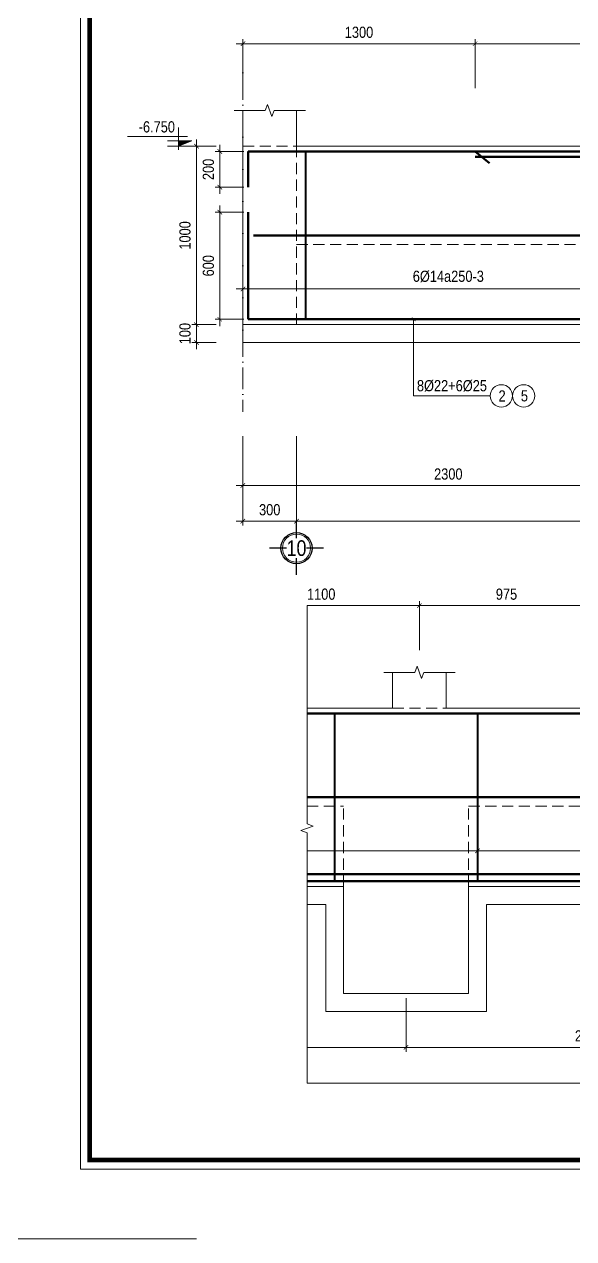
# Model space of a CAD drawing. Header units: millimetres. Extents: x 3014920 to 3563667, y -1638653 to -1356471.
# Drawn here: x 3040476 to 3043553, y -1621074 to -1614270 of the extents above; entities that cross this region are included whole.
import ezdxf
from ezdxf.enums import TextEntityAlignment as Align
from ezdxf.xclip import XClip

# ---------------------------------------------------------------- set-up
doc = ezdxf.new("R2010")
doc.units = ezdxf.units.MM
doc.header["$MEASUREMENT"] = 0
doc.header["$XCLIPFRAME"] = 0
doc.header["$PDMODE"] = 2
for name, pattern in [('6 TANG DIEN HINH 14-15$0$ACAD_ISO10W100', [18, 12, -3, 0, -3]), ('ACAD_ISO04W100', [30, 24, -3, 0, -3]), ('HIDDEN', [0.375, 0.25, -0.125])]:
    doc.linetypes.add(name, pattern=pattern)
doc.layers.get('0').update_dxf_attribs({"lineweight": 9})
doc.layers.get('Defpoints').update_dxf_attribs({"color": 10, "lineweight": 0})
for name, color, linetype, lineweight in [('2', 2, 'Continuous', 20), ('CDAI', 21, 'Continuous', 40), ('CTHEP', 50, 'Continuous', 50), ('DBAO', 90, 'Continuous', 13), ('DGIONG', 130, 'Continuous', 13), ('DMo', 9, 'HIDDEN', 9), ('HATCH', 154, 'Continuous', 9), ('KTH', 154, 'Continuous', 9), ('Net khuat', 8, 'HIDDEN', 13), ('TEXT', 7, 'Continuous', 15), ('TRUC', 251, 'ACAD_ISO04W100', 9)]:
    doc.layers.add(name, color=color, linetype=linetype, lineweight=lineweight)
doc.layers.add('8', color=8, linetype='Continuous')
doc.styles.add('HELVECONDENSE', font='VHELVCN_0.TTF')
doc.styles.add('Star-HelCon', font='VHELVCN_0.TTF')
doc.styles.add('TTP-HelCon', font='VHELVCN_0.TTF')
doc.styles.add('VNI-HELVE-CONDENSE', font='VHELVCN_0.TTF')
doc.dimstyles.new('kc-25', dxfattribs={"dimtxt": 62.5, "dimasz": 20, "dimexe": 20, "dimexo": 50, "dimgap": 25, "dimtad": 3, "dimdec": 0, "dimzin": 0, "dimdsep": 46, "dimtxsty": 'VNI-HELVE-CONDENSE', "dimblk": 'DIM', "dimcen": 2.5, "dimclrd": 256, "dimclre": 154, "dimclrt": 7, "dimaunit": 1, "dimadec": 0, "dimazin": 0, "dimtfac": 1, "dimtdec": 0, "dimtix": 1, "dimtmove": 0, "dimatfit": 3, "dimldrblk": 'DOT', "dimfxl": 1, "dimtolj": 1, "dimtzin": 0, "dimarcsym": 0})
doc.dimstyles.new('TTP-25', dxfattribs={"dimscale": 25, "dimtxt": 2.5, "dimasz": 1, "dimexe": 1, "dimexo": 1, "dimgap": 0.09, "dimtad": 0, "dimdec": 4, "dimrnd": 1, "dimzin": 9, "dimdsep": 46, "dimtxsty": 'TTP-HelCon', "dimblk": 'ARCHTICK', "dimcen": 0.09, "dimdle": 1.5, "dimclrd": 256, "dimclre": 256, "dimclrt": 7, "dimadec": 0, "dimazin": 0, "dimtfac": 1, "dimtdec": 4, "dimtmove": 0, "dimatfit": 3, "dimldrblk": 'ARCHTICK', "dimfxl": 1, "dimtvp": 1, "dimtolj": 1, "dimtzin": 0, "dimarcsym": 0})

# ---------------------------------------------------------------- blocks, each defined once
blk = doc.blocks.new('_ArchTick')
at = {"color": 0, "linetype": 'ByBlock', "const_width": 0.15}
blk.add_lwpolyline([(-0.5, -0.5), (0.5, 0.5)], dxfattribs=at)
blk = doc.blocks.new('*D2585')
at = {"layer": 'Defpoints', "color": 0, "transparency": 16777216}
for p in [(100, 574), (100, 300), (1400, 300)]:
    blk.add_point(p, dxfattribs=at)
at = {"layer": 'KTH', "lineweight": -2, "transparency": 16777216}
for p, q in [((1437.5, 574), (62.5, 574)), ((100, 325), (100, 599)), ((1400, 325), (1400, 599))]:
    blk.add_line(p, q, dxfattribs=at)
at = {"layer": 'KTH', "lineweight": -2, "transparency": 16777216, "xscale": 25, "yscale": 25, "zscale": 25, "rotation": 180}
blk.add_blockref('_ArchTick', (100, 574), dxfattribs=at)
at = {"layer": 'KTH', "lineweight": -2, "transparency": 16777216, "xscale": 25, "yscale": 25, "zscale": 25}
blk.add_blockref('_ArchTick', (1400, 574), dxfattribs=at)
at = {"layer": 'KTH', "color": 7, "transparency": 16777216, "insert": (750, 637.8), "char_height": 62.5, "attachment_point": 5, "style": 'TTP-HelCon'}
blk.add_mtext('\\A1;1300', dxfattribs=at)
blk = doc.blocks.new('*D2587')
at = {"layer": 'Defpoints', "color": 0, "transparency": 16777216}
for p in [(100, -602.9), (2400, -602.9), (2400, -800)]:
    blk.add_point(p, dxfattribs=at)
at = {"layer": 'KTH', "lineweight": -2, "transparency": 16777216}
for p, q in [((100, -627.9), (100, -825)), ((2400, -627.9), (2400, -825)), ((62.5, -800), (2437.5, -800))]:
    blk.add_line(p, q, dxfattribs=at)
at = {"layer": 'KTH', "lineweight": -2, "transparency": 16777216, "xscale": 25, "yscale": 25, "zscale": 25, "rotation": 180}
blk.add_blockref('_ArchTick', (100, -800), dxfattribs=at)
at = {"layer": 'KTH', "lineweight": -2, "transparency": 16777216, "xscale": 25, "yscale": 25, "zscale": 25}
blk.add_blockref('_ArchTick', (2400, -800), dxfattribs=at)
at = {"layer": 'KTH', "color": 7, "transparency": 16777216, "insert": (1250, -730.1), "char_height": 62.5, "attachment_point": 5, "style": 'TTP-HelCon'}
blk.add_mtext('\\A1;6Þ14a250-3', dxfattribs=at)
blk = doc.blocks.new('CODE')
at = {"layer": 'DBAO'}
for p, q in [((-62.5, -20), (-62.5, 105)), ((-62.5, 0), (-137.5, 30)), ((-137.5, 30), (0, 30)), ((-137.5, 0), (0, 0)), ((-112.5, 55), (223.6, 55))]:
    blk.add_line(p, q, dxfattribs=at)
at = {"layer": 'HATCH', "color": 1}
blk.add_solid([(-62.5, 0), (-137.5, 30), (-62.5, 30)], dxfattribs=at)
blk = doc.blocks.new('*D2543')
at = {"layer": 'Defpoints', "color": 0, "transparency": 16777216}
for p in [(100, -1600), (2400, -1600), (100, -1901)]:
    blk.add_point(p, dxfattribs=at)
at = {"layer": 'KTH', "lineweight": -2, "transparency": 16777216}
for p, q in [((100, -1625), (100, -1926)), ((2400, -1625), (2400, -1926)), ((2437.5, -1901), (62.5, -1901))]:
    blk.add_line(p, q, dxfattribs=at)
at = {"layer": 'KTH', "lineweight": -2, "transparency": 16777216, "xscale": 25, "yscale": 25, "zscale": 25, "rotation": 180}
blk.add_blockref('_ArchTick', (100, -1901), dxfattribs=at)
at = {"layer": 'KTH', "lineweight": -2, "transparency": 16777216, "xscale": 25, "yscale": 25, "zscale": 25}
blk.add_blockref('_ArchTick', (2400, -1901), dxfattribs=at)
at = {"layer": 'KTH', "color": 7, "transparency": 16777216, "insert": (1250, -1837.2), "char_height": 62.5, "attachment_point": 5, "style": 'TTP-HelCon'}
blk.add_mtext('\\A1;2300', dxfattribs=at)
blk = doc.blocks.new('*D2544')
at = {"layer": 'Defpoints', "color": 0, "transparency": 16777216}
for p in [(12375, -1600), (14425, -1600), (12375, -1901)]:
    blk.add_point(p, dxfattribs=at)
at = {"layer": 'KTH', "lineweight": -2, "transparency": 16777216}
for p, q in [((12375, -1625), (12375, -1926)), ((14425, -1625), (14425, -1926)), ((14462.5, -1901), (12337.5, -1901))]:
    blk.add_line(p, q, dxfattribs=at)
at = {"layer": 'KTH', "lineweight": -2, "transparency": 16777216, "xscale": 25, "yscale": 25, "zscale": 25, "rotation": 180}
blk.add_blockref('_ArchTick', (12375, -1901), dxfattribs=at)
at = {"layer": 'KTH', "lineweight": -2, "transparency": 16777216, "xscale": 25, "yscale": 25, "zscale": 25}
blk.add_blockref('_ArchTick', (14425, -1901), dxfattribs=at)
at = {"layer": 'KTH', "color": 7, "transparency": 16777216, "insert": (13400, -1837.2), "char_height": 62.5, "attachment_point": 5, "style": 'TTP-HelCon'}
blk.add_mtext('\\A1;2050', dxfattribs=at)
blk = doc.blocks.new('*D2546')
at = {"layer": 'Defpoints', "color": 0, "transparency": 16777216}
for p in [(12450, 574), (12450, 300), (13425, 300)]:
    blk.add_point(p, dxfattribs=at)
at = {"layer": 'KTH', "lineweight": -2, "transparency": 16777216}
for p, q in [((13462.5, 574), (12412.5, 574)), ((12450, 325), (12450, 599)), ((13425, 325), (13425, 599))]:
    blk.add_line(p, q, dxfattribs=at)
at = {"layer": 'KTH', "lineweight": -2, "transparency": 16777216, "xscale": 25, "yscale": 25, "zscale": 25, "rotation": 180}
blk.add_blockref('_ArchTick', (12450, 574), dxfattribs=at)
at = {"layer": 'KTH', "lineweight": -2, "transparency": 16777216, "xscale": 25, "yscale": 25, "zscale": 25}
blk.add_blockref('_ArchTick', (13425, 574), dxfattribs=at)
at = {"layer": 'KTH', "color": 7, "transparency": 16777216, "insert": (12937.5, 637.8), "char_height": 62.5, "attachment_point": 5, "style": 'TTP-HelCon'}
blk.add_mtext('\\A1;975', dxfattribs=at)
blk = doc.blocks.new('*D2548')
at = {"layer": 'Defpoints', "color": 0, "transparency": 16777216}
for p in [(5300, 574), (1400, 300), (5300, 300)]:
    blk.add_point(p, dxfattribs=at)
at = {"layer": 'KTH', "lineweight": -2, "transparency": 16777216}
for p, q in [((1362.5, 574), (5337.5, 574)), ((1400, 325), (1400, 599)), ((5300, 325), (5300, 599))]:
    blk.add_line(p, q, dxfattribs=at)
at = {"layer": 'KTH', "lineweight": -2, "transparency": 16777216, "xscale": 25, "yscale": 25, "zscale": 25, "rotation": 180}
blk.add_blockref('_ArchTick', (1400, 574), dxfattribs=at)
at = {"layer": 'KTH', "lineweight": -2, "transparency": 16777216, "xscale": 25, "yscale": 25, "zscale": 25}
blk.add_blockref('_ArchTick', (5300, 574), dxfattribs=at)
at = {"layer": 'KTH', "color": 7, "transparency": 16777216, "insert": (3350, 637.8), "char_height": 62.5, "attachment_point": 5, "style": 'TTP-HelCon'}
blk.add_mtext('\\A1;3900', dxfattribs=at)
blk = doc.blocks.new('*D2552')
at = {"layer": 'Defpoints', "color": 0, "transparency": 16777216}
for p in [(6300, -1901), (13700, -1901), (6300, -2101)]:
    blk.add_point(p, dxfattribs=at)
at = {"layer": 'KTH', "lineweight": -2, "transparency": 16777216}
for p, q in [((6300, -1926), (6300, -2126)), ((13700, -1926), (13700, -2126)), ((13737.5, -2101), (6262.5, -2101))]:
    blk.add_line(p, q, dxfattribs=at)
at = {"layer": 'KTH', "lineweight": -2, "transparency": 16777216, "xscale": 25, "yscale": 25, "zscale": 25, "rotation": 180}
blk.add_blockref('_ArchTick', (6300, -2101), dxfattribs=at)
at = {"layer": 'KTH', "lineweight": -2, "transparency": 16777216, "xscale": 25, "yscale": 25, "zscale": 25}
blk.add_blockref('_ArchTick', (13700, -2101), dxfattribs=at)
at = {"layer": 'KTH', "color": 7, "transparency": 16777216, "insert": (10000, -2037.2), "char_height": 62.5, "attachment_point": 5, "style": 'TTP-HelCon'}
blk.add_mtext('\\A1;7400', dxfattribs=at)
blk = doc.blocks.new('*D2553')
at = {"layer": 'Defpoints', "color": 0, "transparency": 16777216}
for p in [(400, -1600), (6300, -1600), (6300, -2101)]:
    blk.add_point(p, dxfattribs=at)
at = {"layer": 'KTH', "lineweight": -2, "transparency": 16777216}
for p, q in [((400, -1625), (400, -2126)), ((6300, -1625), (6300, -2126)), ((362.5, -2101), (6337.5, -2101))]:
    blk.add_line(p, q, dxfattribs=at)
at = {"layer": 'KTH', "lineweight": -2, "transparency": 16777216, "xscale": 25, "yscale": 25, "zscale": 25, "rotation": 180}
blk.add_blockref('_ArchTick', (400, -2101), dxfattribs=at)
at = {"layer": 'KTH', "lineweight": -2, "transparency": 16777216, "xscale": 25, "yscale": 25, "zscale": 25}
blk.add_blockref('_ArchTick', (6300, -2101), dxfattribs=at)
at = {"layer": 'KTH', "color": 7, "transparency": 16777216, "insert": (3350, -2037.2), "char_height": 62.5, "attachment_point": 5, "style": 'TTP-HelCon'}
blk.add_mtext('\\A1;5900', dxfattribs=at)
blk = doc.blocks.new('*D2556')
at = {"layer": 'Defpoints', "color": 0, "transparency": 16777216}
for p in [(12775, -602.9), (14425, -602.9), (12775, -800)]:
    blk.add_point(p, dxfattribs=at)
at = {"layer": 'KTH', "lineweight": -2, "transparency": 16777216}
for p, q in [((12775, -627.9), (12775, -825)), ((14425, -627.9), (14425, -825)), ((14462.5, -800), (12737.5, -800))]:
    blk.add_line(p, q, dxfattribs=at)
at = {"layer": 'KTH', "lineweight": -2, "transparency": 16777216, "xscale": 25, "yscale": 25, "zscale": 25, "rotation": 180}
blk.add_blockref('_ArchTick', (12775, -800), dxfattribs=at)
at = {"layer": 'KTH', "lineweight": -2, "transparency": 16777216, "xscale": 25, "yscale": 25, "zscale": 25}
blk.add_blockref('_ArchTick', (14425, -800), dxfattribs=at)
at = {"layer": 'KTH', "color": 7, "transparency": 16777216, "insert": (13600, -730.1), "char_height": 62.5, "attachment_point": 5, "style": 'TTP-HelCon'}
blk.add_mtext('\\A1;6Þ14a250-3', dxfattribs=at)
blk = doc.blocks.new('*D2560')
at = {"layer": 'Defpoints', "color": 0, "transparency": 16777216}
for p in [(10350, -602.9), (12775, -550), (10350, -800)]:
    blk.add_point(p, dxfattribs=at)
at = {"layer": 'KTH', "lineweight": -2, "transparency": 16777216}
for p, q in [((12775, -575), (12775, -825)), ((10350, -627.9), (10350, -825)), ((12812.5, -800), (10312.5, -800))]:
    blk.add_line(p, q, dxfattribs=at)
at = {"layer": 'KTH', "lineweight": -2, "transparency": 16777216, "xscale": 25, "yscale": 25, "zscale": 25, "rotation": 180}
blk.add_blockref('_ArchTick', (10350, -800), dxfattribs=at)
at = {"layer": 'KTH', "lineweight": -2, "transparency": 16777216, "xscale": 25, "yscale": 25, "zscale": 25}
blk.add_blockref('_ArchTick', (12775, -800), dxfattribs=at)
at = {"layer": 'KTH', "color": 7, "transparency": 16777216, "insert": (11562.5, -730.1), "char_height": 62.5, "attachment_point": 5, "style": 'TTP-HelCon'}
blk.add_mtext('\\A1;6Þ14a250-3', dxfattribs=at)
blk = doc.blocks.new('*D2562')
at = {"layer": 'Defpoints', "color": 0, "transparency": 16777216}
for p in [(10350, -1600), (12375, -1600), (10350, -1901)]:
    blk.add_point(p, dxfattribs=at)
at = {"layer": 'KTH', "lineweight": -2, "transparency": 16777216}
for p, q in [((10350, -1625), (10350, -1926)), ((12375, -1625), (12375, -1926)), ((12412.5, -1901), (10312.5, -1901))]:
    blk.add_line(p, q, dxfattribs=at)
at = {"layer": 'KTH', "lineweight": -2, "transparency": 16777216, "xscale": 25, "yscale": 25, "zscale": 25, "rotation": 180}
blk.add_blockref('_ArchTick', (10350, -1901), dxfattribs=at)
at = {"layer": 'KTH', "lineweight": -2, "transparency": 16777216, "xscale": 25, "yscale": 25, "zscale": 25}
blk.add_blockref('_ArchTick', (12375, -1901), dxfattribs=at)
at = {"layer": 'KTH', "color": 7, "transparency": 16777216, "insert": (11362.5, -1837.2), "char_height": 62.5, "attachment_point": 5, "style": 'TTP-HelCon'}
blk.add_mtext('\\A1;2025', dxfattribs=at)
blk = doc.blocks.new('*D2567')
at = {"layer": 'Defpoints', "color": 0, "transparency": 16777216}
for p in [(-24.4, -1000), (-160.4, -1100), (-24.4, -1100)]:
    blk.add_point(p, dxfattribs=at)
at = {"layer": 'KTH', "lineweight": -2, "transparency": 16777216}
for p, q in [((-49.4, -1000), (-185.4, -1000)), ((-160.4, -962.5), (-160.4, -1137.5)), ((-49.4, -1100), (-185.4, -1100))]:
    blk.add_line(p, q, dxfattribs=at)
at = {"layer": 'KTH', "lineweight": -2, "transparency": 16777216, "xscale": 25, "yscale": 25, "zscale": 25}
for p, rotation in [((-160.4, -1000), 90), ((-160.4, -1100), 270)]:
    blk.add_blockref('_ArchTick', p, dxfattribs=dict(at, rotation=rotation))
at = {"layer": 'KTH', "color": 7, "transparency": 16777216, "insert": (-224.3, -1050), "char_height": 62.5, "attachment_point": 5, "rotation": 90, "style": 'TTP-HelCon'}
blk.add_mtext('\\A1;100', dxfattribs=at)
blk = doc.blocks.new('*D2568')
at = {"layer": 'Defpoints', "color": 0, "transparency": 16777216}
for p in [(-24.4, 0), (-160.4, -1000), (-24.4, -1000)]:
    blk.add_point(p, dxfattribs=at)
at = {"layer": 'KTH', "lineweight": -2, "transparency": 16777216}
for p, q in [((-160.4, 37.5), (-160.4, -1037.5)), ((-49.4, 0), (-185.4, 0)), ((-49.4, -1000), (-185.4, -1000))]:
    blk.add_line(p, q, dxfattribs=at)
at = {"layer": 'KTH', "lineweight": -2, "transparency": 16777216, "xscale": 25, "yscale": 25, "zscale": 25}
for p, rotation in [((-160.4, 0), 90), ((-160.4, -1000), 270)]:
    blk.add_blockref('_ArchTick', p, dxfattribs=dict(at, rotation=rotation))
at = {"layer": 'KTH', "color": 7, "transparency": 16777216, "insert": (-224.3, -500), "char_height": 62.5, "attachment_point": 5, "rotation": 90, "style": 'TTP-HelCon'}
blk.add_mtext('\\A1;1000', dxfattribs=at)
blk = doc.blocks.new('*D2570')
at = {"layer": 'Defpoints', "color": 0, "transparency": 16777216}
for p in [(12450, 574), (11350, 300), (12450, 300)]:
    blk.add_point(p, dxfattribs=at)
at = {"layer": 'KTH', "lineweight": -2, "transparency": 16777216}
for p, q in [((11312.5, 574), (12487.5, 574)), ((11350, 325), (11350, 599)), ((12450, 325), (12450, 599))]:
    blk.add_line(p, q, dxfattribs=at)
at = {"layer": 'KTH', "lineweight": -2, "transparency": 16777216, "xscale": 25, "yscale": 25, "zscale": 25, "rotation": 180}
blk.add_blockref('_ArchTick', (11350, 574), dxfattribs=at)
at = {"layer": 'KTH', "lineweight": -2, "transparency": 16777216, "xscale": 25, "yscale": 25, "zscale": 25}
blk.add_blockref('_ArchTick', (12450, 574), dxfattribs=at)
at = {"layer": 'KTH', "color": 7, "transparency": 16777216, "insert": (11900, 637.8), "char_height": 62.5, "attachment_point": 5, "style": 'TTP-HelCon'}
blk.add_mtext('\\A1;1100', dxfattribs=at)
blk = doc.blocks.new('*D2578')
at = {"layer": 'Defpoints', "color": 0, "transparency": 16777216}
for p in [(100, -1600), (400, -1600), (100, -2101)]:
    blk.add_point(p, dxfattribs=at)
at = {"layer": 'KTH', "lineweight": -2, "transparency": 16777216}
for p, q in [((100, -1625), (100, -2126)), ((400, -1625), (400, -2126)), ((437.5, -2101), (62.5, -2101))]:
    blk.add_line(p, q, dxfattribs=at)
at = {"layer": 'KTH', "lineweight": -2, "transparency": 16777216, "xscale": 25, "yscale": 25, "zscale": 25, "rotation": 180}
blk.add_blockref('_ArchTick', (100, -2101), dxfattribs=at)
at = {"layer": 'KTH', "lineweight": -2, "transparency": 16777216, "xscale": 25, "yscale": 25, "zscale": 25}
blk.add_blockref('_ArchTick', (400, -2101), dxfattribs=at)
at = {"layer": 'KTH', "color": 7, "transparency": 16777216, "insert": (250, -2037.2), "char_height": 62.5, "attachment_point": 5, "style": 'TTP-HelCon'}
blk.add_mtext('\\A1;300', dxfattribs=at)
blk = doc.blocks.new('dau truc')
blk.add_circle((0, 0), 180)
at = {"layer": '8'}
for p, q in [((0, 127), (0, 345)), ((-127, 0), (-345, 0)), ((0, -345), (0, -127)), ((345, 0), (127, 0))]:
    blk.add_line(p, q, dxfattribs=at)
blk.add_circle((0, 0), 200, dxfattribs=at)
at = {"layer": 'TEXT', "style": 'HELVECONDENSE'}
blk.add_attdef('A', text='', height=233, dxfattribs=at).set_placement((0, 0), align=Align.MIDDLE)
blk = doc.blocks.new('*D2580')
at = {"layer": 'Defpoints', "color": 0, "transparency": 16777216}
for p in [(130, -370), (-29.6, -970), (130, -970)]:
    blk.add_point(p, dxfattribs=at)
at = {"layer": 'KTH', "lineweight": -2, "transparency": 16777216}
for p, q in [((-29.6, -332.5), (-29.6, -1007.5)), ((105, -370), (-54.6, -370)), ((105, -970), (-54.6, -970))]:
    blk.add_line(p, q, dxfattribs=at)
at = {"layer": 'KTH', "lineweight": -2, "transparency": 16777216, "xscale": 25, "yscale": 25, "zscale": 25}
for p, rotation in [((-29.6, -370), 90), ((-29.6, -970), 270)]:
    blk.add_blockref('_ArchTick', p, dxfattribs=dict(at, rotation=rotation))
at = {"layer": 'KTH', "color": 7, "transparency": 16777216, "insert": (-93.4, -670), "char_height": 62.5, "attachment_point": 5, "rotation": 90, "style": 'TTP-HelCon'}
blk.add_mtext('\\A1;600', dxfattribs=at)
blk = doc.blocks.new('*D2581')
at = {"layer": 'Defpoints', "color": 0, "transparency": 16777216}
for p in [(130, -30), (-29.6, -230), (130, -230)]:
    blk.add_point(p, dxfattribs=at)
at = {"layer": 'KTH', "lineweight": -2, "transparency": 16777216}
for p, q in [((-29.6, 7.5), (-29.6, -267.5)), ((105, -30), (-54.6, -30)), ((105, -230), (-54.6, -230))]:
    blk.add_line(p, q, dxfattribs=at)
at = {"layer": 'KTH', "lineweight": -2, "transparency": 16777216, "xscale": 25, "yscale": 25, "zscale": 25}
for p, rotation in [((-29.6, -30), 90), ((-29.6, -230), 270)]:
    blk.add_blockref('_ArchTick', p, dxfattribs=dict(at, rotation=rotation))
at = {"layer": 'KTH', "color": 7, "transparency": 16777216, "insert": (-93.4, -130), "char_height": 62.5, "attachment_point": 5, "rotation": 90, "style": 'TTP-HelCon'}
blk.add_mtext('\\A1;200', dxfattribs=at)
blk = doc.blocks.new('DIM')
h = blk.add_hatch(color=1)
h.paths.add_polyline_path([(0.49, 0.29, 1), (0.29, 0.49), (-0.19, 0), (0.19, 0)])
h.paths.add_polyline_path([(0.19, 0), (-0.19, 0), (-0.49, -0.29, 1), (-0.29, -0.49)])
at = {"color": 9}
for p, q in [((-0.19, 0), (-1.5, 0)), ((0.19, 0), (1.5, 0))]:
    blk.add_line(p, q, dxfattribs=at)
at = {"color": 1}
for p, q in [((-0.49, -0.29), (0.29, 0.49)), ((-0.29, -0.49), (0.49, 0.29)), ((-0.19, 0), (0.19, 0))]:
    blk.add_line(p, q, dxfattribs=at)
blk.add_arc((-0.39, -0.39), 0.138, 135, 315, dxfattribs=at)
blk = doc.blocks.new('2Y-5')
at = {"layer": 'CTHEP'}
blk.add_line((55785, -500), (100, -500), dxfattribs=at)
for points in [[(25, -230), (25, -30), (55895, -30), (55895, -230)], [(25, -370), (25, -970), (55895, -970), (55895, -370)]]:
    blk.add_lwpolyline(points, dxfattribs=at)
blk = doc.blocks.new('CHG_XX_Khung ten')
blk.add_lwpolyline([(15, 579), (826, 579), (826, 15), (15, 15)], close=True)
at = {"color": 4, "linetype": 'Continuous', "const_width": 1}
blk.add_lwpolyline([(17, 577), (824, 577), (824, 17), (17, 17)], close=True, dxfattribs=at)
at = {"layer": 'Defpoints', "color": 1, "ltscale": 2}
blk.add_lwpolyline([(40.06, 0), (0, 0), (0, 40)], dxfattribs=at)
blk = doc.blocks.new('2Y-4')
at = {"layer": 'CDAI'}
for points in [[(450.00014, -29.99789), (450.00014, -969.99789)], [(11975.00001, -30), (11975.00001, -970)], [(12774.99993, -30), (12774.99993, -970)]]:
    blk.add_lwpolyline(points, dxfattribs=at)
at = {"layer": 'CTHEP'}
for p, q in [((1481.42603, -94.5255), (1400.00014, -30)), ((5300.00166, -60), (1400.00014, -60)), ((130, -970), (130, -370)), ((24124.985, -500), (160, -500))]:
    blk.add_line(p, q, dxfattribs=at)
for points in [[(130, -229.99859), (130, -30), (24198.18843, -30)], [(10350.00001, -930), (14424.99993, -930)], [(130, -970), (24194.99998, -970)]]:
    blk.add_lwpolyline(points, dxfattribs=at)
at = {"layer": 'DBAO', "linetype": 'Continuous'}
for p, q in [((100, 200), (100, 0)), ((399.99992, 0), (399.99992, 200)), ((12300.00001, 200), (12300.00001, 0)), ((12599.99993, 0), (12599.99993, 200)), ((400.0075, 0), (6300, 0)), ((6750, 0), (12300.00001, 0)), ((12599.99993, 0), (17149.99993, 0)), ((100, -1000), (100, -1100))]:
    blk.add_line(p, q, dxfattribs=at)
at = {"layer": 'DBAO', "linetype": 'Continuous', "flags": 128}
for points in [[(100, 0), (100, -1000), (12025.00001, -1000)], [(12725, -1000), (17025.00001, -1000)], [(100, -1100), (11925.00001, -1100)], [(12825, -1100), (16925.00001, -1100)]]:
    blk.add_lwpolyline(points, dxfattribs=at)
at = {"layer": 'DBAO'}
for points in [[(12025.00001, -1000), (12025.00001, -1600), (12725, -1600), (12725, -1000)], [(11925.00001, -1100), (11925.00001, -1700), (12825, -1700), (12825, -1100)]]:
    blk.add_lwpolyline(points, dxfattribs=at)
at = {"layer": 'DGIONG', "linetype": 'Continuous', "elevation": 0, "flags": 128}
blk.add_lwpolyline([(449.99992, 200), (274.99996, 200), (262.49996, 165.65653), (237.49996, 234.34347), (224.99996, 200), (49.985, 200)], dxfattribs=at)
at = {"layer": 'DGIONG', "linetype": 'Continuous', "flags": 128}
blk.add_lwpolyline([(12649.99993, 200), (12474.99997, 200), (12462.49997, 165.65653), (12437.49997, 234.34347), (12424.99997, 200), (12249.985, 200)], dxfattribs=at)
at = {"layer": 'DGIONG'}
for centre in [(1547.05761, -1398.91229), (1672.05761, -1398.91229)]:
    blk.add_circle(centre, 62.5, dxfattribs=at)
at = {"layer": 'Net khuat', "ltscale": 250}
for p, q in [((100, 0), (399.99992, 0)), ((400, -1000), (400.0075, 0)), ((12300.00001, 0), (12599.99993, 0)), ((400.00492, -550), (6300, -550)), ((7600.00158, -550), (12025.00001, -550)), ((12025.00001, -1000), (12025.00001, -550)), ((12725, -550), (17025.00001, -550)), ((12725, -1000), (12725, -550))]:
    blk.add_line(p, q, dxfattribs=at)
at = {"layer": 'TRUC', "linetype": '6 TANG DIEN HINH 14-15$0$ACAD_ISO10W100', "ltscale": 10}
blk.add_lwpolyline([(100, 560.5), (100, -1489)], dxfattribs=at)
at = {"layer": '2', "ltscale": 300}
ref = blk.add_blockref('dau truc', (400, -2251.86454), dxfattribs=dict(at, xscale=0.436713129747659, yscale=0.436713129747659, zscale=0.436713129747659))
ref.add_attrib('A', '10', dxfattribs={"layer": 'TEXT', "height": 87.5, "style": 'HELVECONDENSE'}).set_placement((400, -2251.86454), align=Align.MIDDLE)
at = {"layer": 'KTH', "linetype": 'Continuous', "xscale": -1}
blk.add_blockref('CODE', (-322.93644, 0), dxfattribs=at)
at = {"layer": 'TEXT', "style": 'TTP-HelCon'}
blk.add_text('-6.750', height=62.5, dxfattribs=at).set_placement((-280.66978, 76.99499), align=Align.RIGHT)
blk.add_text('8Þ22+6Þ25', height=62.5, dxfattribs=at).set_placement((1074.24974, -1373.05934, 0))
at = {"layer": 'TEXT', "style": 'Star-HelCon'}
for s, p in [('2', (1551.22428, -1398.91229)), ('5', (1676.22428, -1398.91229))]:
    blk.add_text(s, height=62.5, dxfattribs=at).set_placement(p, align=Align.MIDDLE)
at = {"layer": 'KTH'}
for base, p1, p2, picture, middle in [((100, 574.00461), (1400.00014, 300), (100, 300), '*D2585', (750.00007, 637.83794)), ((12449.99997, 574.00461), (13424.99993, 300), (12449.99997, 300), '*D2546', (12937.49995, 637.83794)), ((6300.00181, -2101), (13700, -1901.04426), (6300.00181, -1901.04426), '*D2552', (10000.0009, -2037.16667))]:
    dim = blk.add_linear_dim(base=base, p1=p1, p2=p2, dimstyle='TTP-25', override={"dimtmove": 1}, dxfattribs=at)
    dim.commit()
    dim.dimension.update_dxf_attribs({"geometry": picture, "text_midpoint": middle})
for base, p1, p2, angle, picture, middle in [((5300.00166, 574.00461), (1400.00014, 300), (5300.00166, 300), 180, '*D2548', (3350.0009, 637.83794)), ((12449.99997, 574.00461), (11350.00001, 300), (12449.99997, 300), 180, '*D2570', (11899.99999, 637.83794)), ((-160.43644, -1000), (-24.43644, 0), (-24.43644, -1000), 90, '*D2568', (-224.26978, -500)), ((-29.58207, -229.99859), (130, -30), (130, -229.99859), 90, '*D2581', (-93.41541, -129.9993)), ((-29.58207, -970), (130, -370), (130, -970), 90, '*D2580', (-93.41541, -670)), ((100, -1901.04426), (2400.00014, -1600), (100, -1600), 180, '*D2543', (1250.00007, -1837.21093)), ((100, -2101), (400, -1600), (100, -1600), 180, '*D2578', (250, -2037.16667)), ((6300.00181, -2101), (400, -1600), (6300.00181, -1600), 180, '*D2553', (3350.0009, -2037.16667)), ((10350.00008, -1901.04426), (12375, -1600), (10350.00008, -1600), 180, '*D2562', (11362.50004, -1837.21093)), ((12375, -1901.04426), (14424.99993, -1600), (12375, -1600), 180, '*D2544', (13399.99996, -1837.21093))]:
    dim = blk.add_linear_dim(base=base, p1=p1, p2=p2, angle=angle, dimstyle='TTP-25', override={"dimtmove": 1}, dxfattribs=at)
    dim.commit()
    dim.dimension.update_dxf_attribs({"geometry": picture, "text_midpoint": middle})
dim = blk.add_linear_dim(base=(2400.00014, -800), p1=(100, -602.86333), p2=(2400.00014, -602.86333), text='6Þ14a250-3', dimstyle='TTP-25', override={"dimtmove": 1}, dxfattribs=at)
dim.commit()
dim.dimension.update_dxf_attribs({"geometry": '*D2587', "text_midpoint": (1250.00007, -730.08334)})
for base, p1, p2, picture, middle in [((10350.00001, -800), (12774.99993, -550), (10350.00001, -602.86333), '*D2560', (11562.49997, -730.08334)), ((12774.99993, -800), (14424.99993, -602.86333), (12774.99993, -602.86333), '*D2556', (13599.99993, -730.08334))]:
    dim = blk.add_linear_dim(base=base, p1=p1, p2=p2, angle=180, text='6Þ14a250-3', dimstyle='TTP-25', override={"dimtmove": 1}, dxfattribs=at)
    dim.commit()
    dim.dimension.update_dxf_attribs({"geometry": picture, "text_midpoint": middle})
dim = blk.add_linear_dim(base=(-160.43644, -1100), p1=(-24.43644, -1000), p2=(-24.43644, -1100), angle=90, dimstyle='TTP-25', override={"dimtmove": 1}, dxfattribs=at)
dim.commit()
dim.dimension.update_dxf_attribs({"geometry": '*D2567', "text_midpoint": (-160.43644, -1050), "dimtype": 160})
at = {"layer": 'DGIONG'}
blk.add_leader([(1055.73789, -970), (1055.7377, -1398.91229), (1484.55761, -1398.91229)], dimstyle='kc-25', override={"dimtad": 0, "dimldrblk": 'ArchTick', "dimfxl": 100, "dimarcsym": 1}, dxfattribs=at)

msp = doc.modelspace()

# ---------------------------------------------------------------- linework, layer by layer
at = {"layer": 'DGIONG', "linetype": 'Continuous', "elevation": 0, "flags": 128}
msp.add_lwpolyline([(3042059.86154, -1620202.32837), (3042059.86163, -1618799.89671), (3042025.51816, -1618787.39671), (3042094.2051, -1618762.39671), (3042059.86163, -1618749.89671), (3042059.86152, -1617527.32376)], dxfattribs=at)

# ---------------------------------------------------------------- block references
at = {"layer": 'DMo'}
ref = msp.add_blockref('2Y-5', (3031790.42285, -1613996.95808), dxfattribs=at)
XClip(ref).set_block_clipping_path([(31192.3179124291, -2848.175719979), (45193.0462417221, 779.5894033799)])
ref = msp.add_blockref('2Y-4', (3041600.627, -1614953.29549), dxfattribs=at)
XClip(ref).set_block_clipping_path([(-758.5347896223, -2450.0709740298), (13104.1720620459, 893.4763510681)])
ref = msp.add_blockref('2Y-5', (3021131.82276, -1617711.23708), dxfattribs=at)
XClip(ref).set_block_clipping_path([(41778.726174139, -2594.245122293), (56471.7599720033, 964.7246458821)])
ref = msp.add_blockref('2Y-4', (3030238.90149, -1618101.32837), dxfattribs=at)
XClip(ref).set_block_clipping_path([(11820.9600309897, -2584.187936231), (24823.245712528, 811.659365624)])

# ---------------------------------------------------------------- next in the draw order: block references
at = {"color": 5, "xscale": 25.92478421704392, "yscale": 25.92478421704392, "zscale": 25.92478421704392}
msp.add_blockref('CHG_XX_Khung ten', (3040401.37088, -1621074.38806), dxfattribs=at)

doc.saveas('drawing.dxf')
